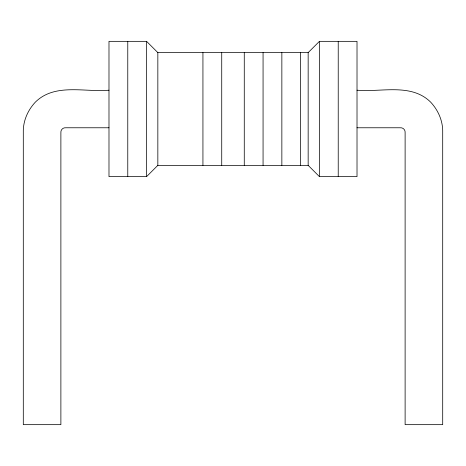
<?xml version="1.0" encoding="UTF-8"?>
<svg xmlns="http://www.w3.org/2000/svg" width="466" height="466" viewBox="0 0 466 466"><rect width="100%" height="100%" fill="white"/><g stroke="black" fill="none" stroke-linecap="round" stroke-linejoin="round"><path stroke-width="0.7" d="M146.563 176.631L157.84 165.354L308.16 165.354L319.437 176.631L357.014 176.631L357.014 41.34L319.437 41.34L308.16 52.611L157.84 52.611L146.563 41.34L108.986 41.34L108.986 176.631L146.563 176.631L146.563 41.34M108.986 90.194C84.725 92.449 54.854 82.779 35.294 102.188C28.164 109.871 23.609 119.75 23.3 130.299L23.3 424.66L60.883 424.66L60.883 132.763C60.528 129.845 62.951 127.416 65.869 127.771L108.986 127.771M357.014 90.194C381.275 92.449 411.146 82.779 430.706 102.188C437.836 109.871 442.391 119.75 442.7 130.299L442.7 424.66L405.117 424.66L405.117 132.763C405.472 129.845 403.049 127.416 400.131 127.771L357.014 127.771M338.229 41.34L338.229 176.631M319.437 41.34L319.437 176.631M308.16 52.611L308.16 165.354M300.646 52.611L300.646 165.354M281.854 52.611L281.854 165.354M263.063 52.611L263.063 165.354M244.271 52.611L244.271 165.354M221.729 52.611L221.729 165.354M202.937 52.611L202.937 165.354M157.84 52.611L157.84 165.354M127.771 41.34L127.771 176.631"/></g></svg>
